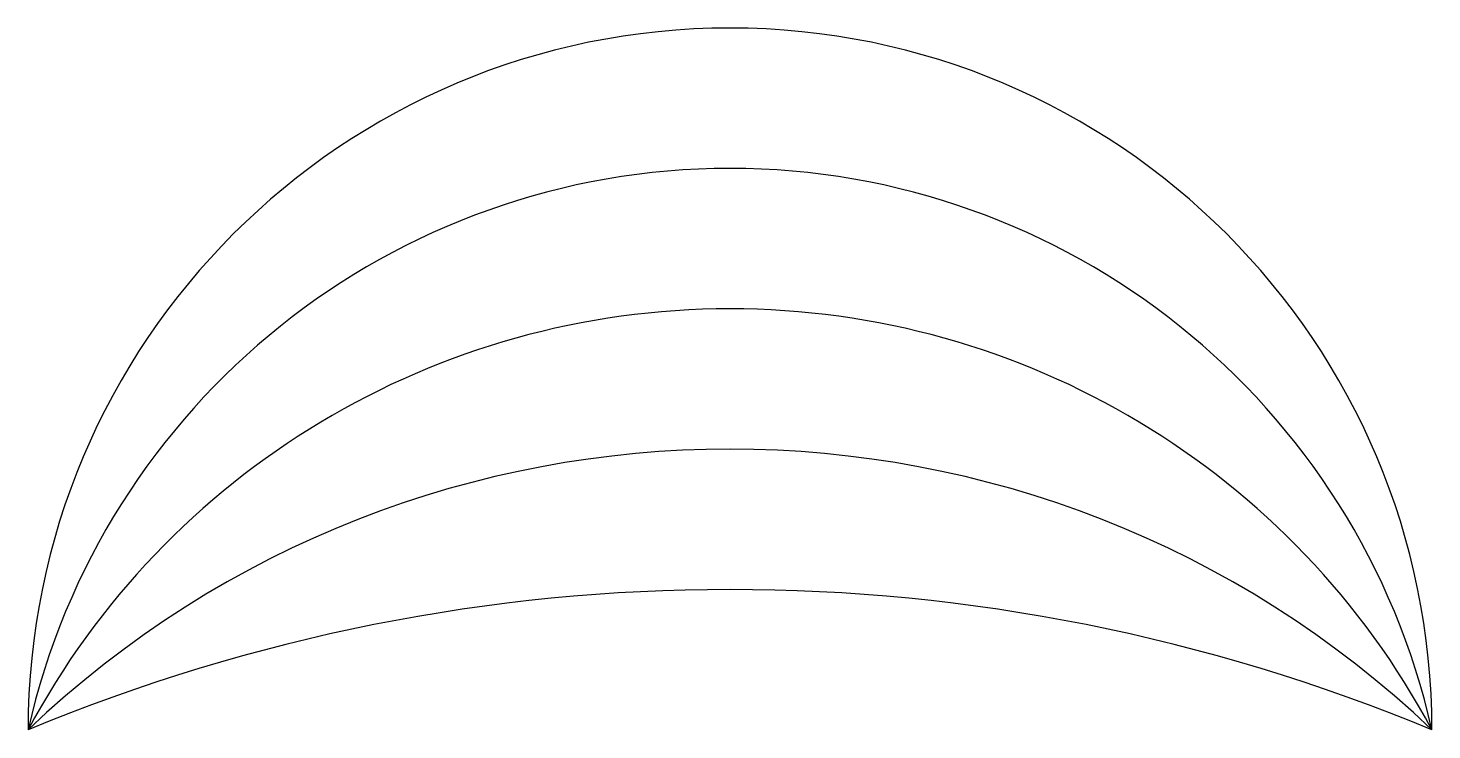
# Model space of a CAD drawing. Header units: millimetres. Extents: x 0 to 100, y 0 to 50.
import ezdxf

# ---------------------------------------------------------------- set-up
doc = ezdxf.new("R2010")
doc.units = ezdxf.units.MM
doc.layers.get('0').update_dxf_attribs({"lineweight": 25})

msp = doc.modelspace()

# ---------------------------------------------------------------- linework, layer by layer
for centre, radius, start, end in [((50, 0), 50, 0, 180), ((50, -11.25), 51.25, 12.6804, 167.3196), ((50, -26.67), 56.67, 28.0725, 151.9275), ((50, -52.5), 72.5, 46.3972, 133.6028), ((50, -120), 130, 67.3801, 112.6199)]:
    msp.add_arc(centre, radius, start, end)

doc.saveas('drawing.dxf')
